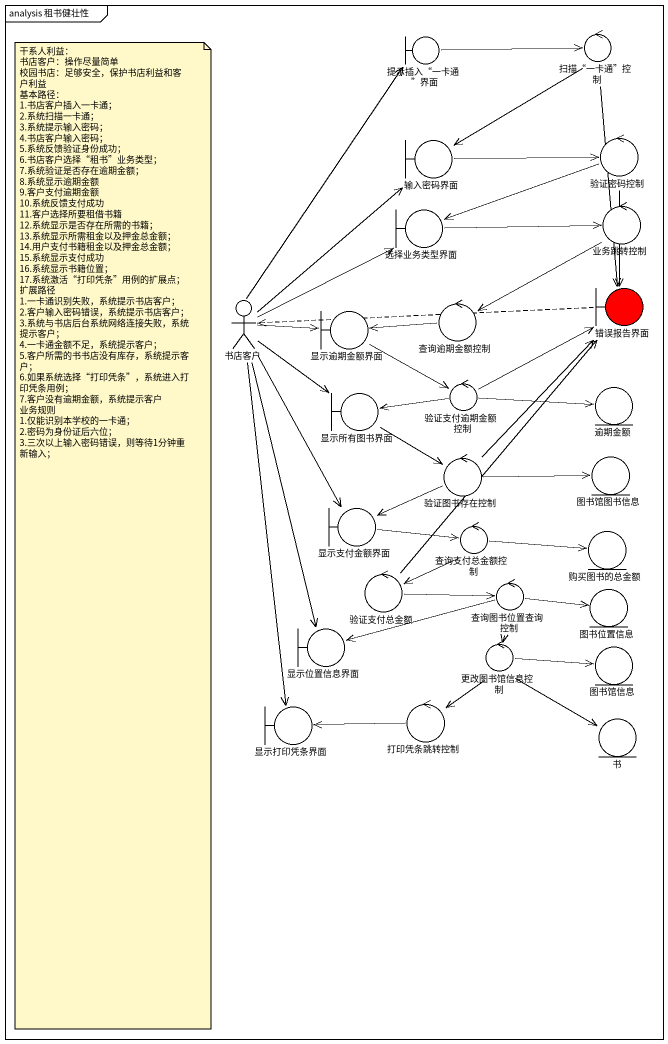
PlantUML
@startuml
mainframe analysis 租书健壮性
boundary "提示插入“一卡通”界面" as 提示插入_一卡通_界面
control "扫描“一卡通”控制" as 扫描_一卡通_控制
boundary 输入密码界面
control 验证密码控制
boundary 选择业务类型界面
control 业务跳转控制
boundary 错误报告界面 #FF0000
actor 书店客户
boundary 显示逾期金额界面
control 查询逾期金额控制
boundary 显示所有图书界面
control 验证支付逾期金额控制
entity 逾期金额
control 验证图书存在控制
entity 图书馆图书信息
boundary 显示支付金额界面
control 查询支付总金额控制
entity 购买图书的总金额
control 验证支付总金额
control 查询图书位置查询控制
entity 图书位置信息
boundary 显示位置信息界面
control 更改图书馆信息控制
entity 图书馆信息
boundary 显示打印凭条界面
control 打印凭条跳转控制
entity 书
提示插入_一卡通_界面 -right-> 扫描_一卡通_控制
扫描_一卡通_控制 --> 输入密码界面
扫描_一卡通_控制 --> 错误报告界面
输入密码界面 -right-> 验证密码控制
验证密码控制 -left-> 选择业务类型界面
验证密码控制 --> 错误报告界面
选择业务类型界面 -right-> 业务跳转控制
业务跳转控制 -left-> 查询逾期金额控制
错误报告界面 .left.> 书店客户
书店客户 -up-> 提示插入_一卡通_界面
书店客户 -up-> 输入密码界面
书店客户 -right-> 选择业务类型界面
书店客户 -right-> 显示逾期金额界面
书店客户 --> 显示所有图书界面
书店客户 --> 显示支付金额界面
书店客户 --> 显示位置信息界面
书店客户 --> 显示打印凭条界面
显示逾期金额界面 --> 验证支付逾期金额控制
查询逾期金额控制 -left-> 显示逾期金额界面
显示所有图书界面 --> 验证图书存在控制
验证支付逾期金额控制 -right-> 错误报告界面
验证支付逾期金额控制 -left-> 显示所有图书界面
验证支付逾期金额控制 -right-> 逾期金额
验证图书存在控制 -up-> 错误报告界面
验证图书存在控制 -right-> 图书馆图书信息
验证图书存在控制 -left-> 显示支付金额界面
显示支付金额界面 -right-> 查询支付总金额控制
查询支付总金额控制 -right-> 购买图书的总金额
查询支付总金额控制 -left-> 验证支付总金额
验证支付总金额 -up-> 错误报告界面
验证支付总金额 -right-> 查询图书位置查询控制
查询图书位置查询控制 -right-> 图书位置信息
查询图书位置查询控制 -left-> 显示位置信息界面
查询图书位置查询控制 --> 更改图书馆信息控制
更改图书馆信息控制 -right-> 图书馆信息
更改图书馆信息控制 --> 打印凭条跳转控制
更改图书馆信息控制 --> 书
打印凭条跳转控制 -left-> 显示打印凭条界面
note as N1
  干系人利益：
  书店客户：操作尽量简单
  校园书店：足够安全，保护书店利益和客户利益
  基本路径：
  1.书店客户插入一卡通；
  2.系统扫描一卡通；
  3.系统提示输入密码；
  4.书店客户输入密码；
  5.系统反馈验证身份成功；
  6.书店客户选择“租书”业务类型；
  7.系统验证是否存在逾期金额；
  8.系统显示逾期金额
  9.客户支付逾期金额
  10.系统反馈支付成功
  11.客户选择所要租借书籍
  12.系统显示是否存在所需的书籍；
  13.系统显示所需租金以及押金总金额；
  14.用户支付书籍租金以及押金总金额；
  15.系统显示支付成功
  16.系统显示书籍位置；
  17.系统激活“打印凭条”用例的扩展点；
  扩展路径
  1.一卡通识别失败，系统提示书店客户；
  2.客户输入密码错误，系统提示书店客户；
  3.系统与书店后台系统网络连接失败，系统提示客户；
  4.一卡通金额不足，系统提示客户；
  5.客户所需的书书店没有库存，系统提示客户；
  6.如果系统选择“打印凭条”，系统进入打印凭条用例；
  7.客户没有逾期金额，系统提示客户
  业务规则
  1.仅能识别本学校的一卡通；
  2.密码为身份证后六位；
  3.三次以上输入密码错误，则等待1分钟重新输入；
end note
@enduml
